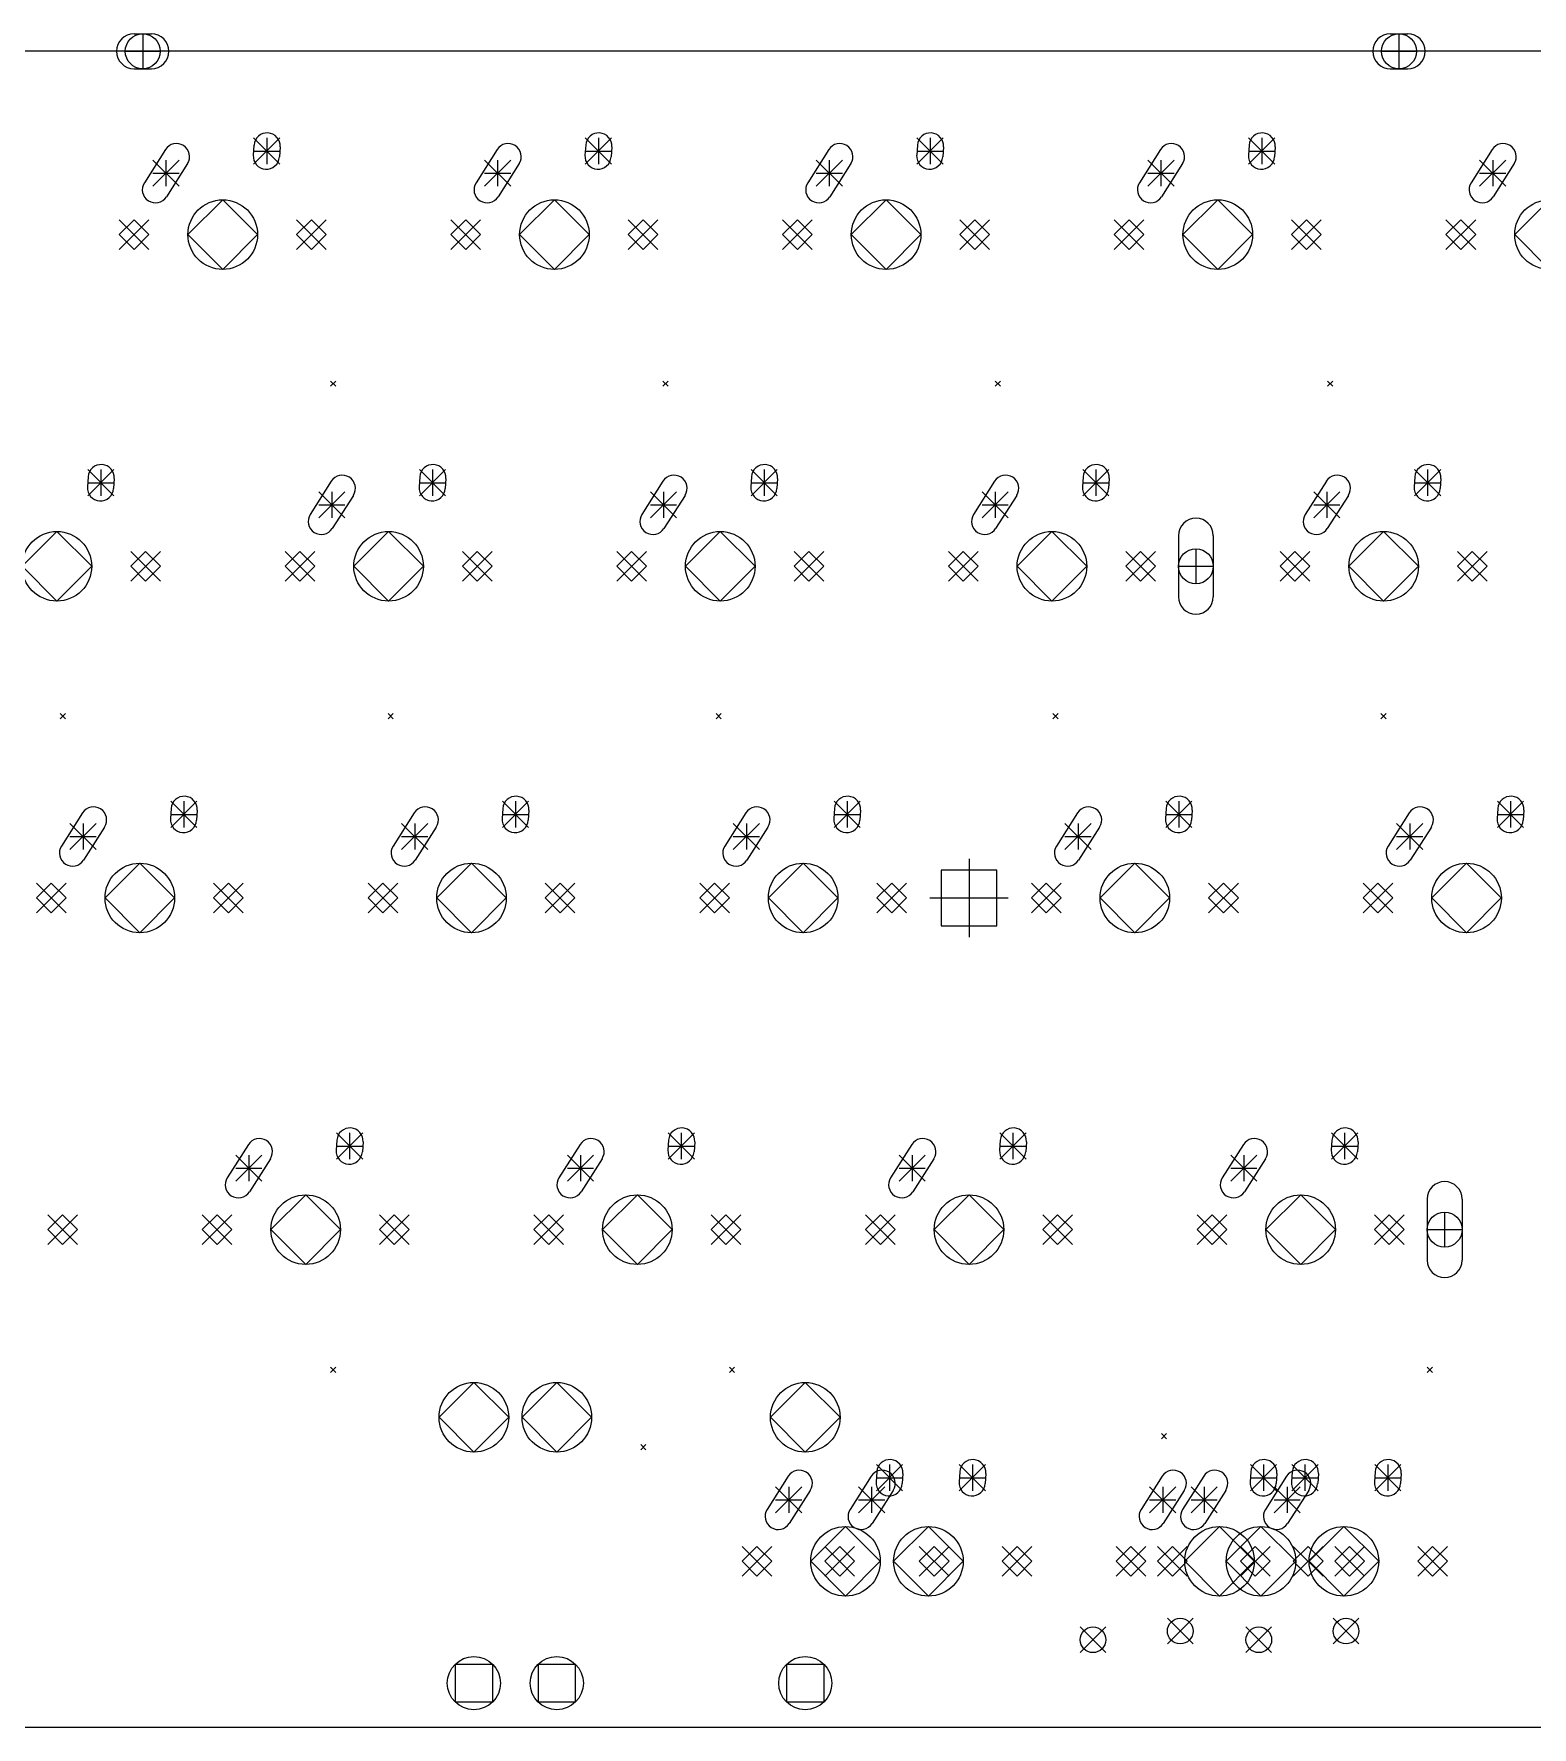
# Model space of a CAD drawing. Extents: x -8 to 314, y -166 to 1.
# Drawn here: x 151.8 to 237.6, y -96.1 to 1 of the extents above; entities that cross this region are included whole.
import ezdxf

# ---------------------------------------------------------------- set-up
doc = ezdxf.new("R2010")
doc.units = 0
doc.layers.add('BLACK', color=7, linetype='CONTINUOUS')

msp = doc.modelspace()

# ---------------------------------------------------------------- linework, layer by layer
at = {"layer": 'BLACK', "linetype": 'CONTINUOUS'}
for p, q in [((157.5, 1), (158.5, 1)), ((158, 1), (158, -1)), ((229.5, 1), (230.5, 1)), ((230, 1), (230, -1)), ((309.966, 0), (6, 0)), ((157, 0), (159, 0)), ((229, 0), (231, 0)), ((157.5, -1), (158.5, -1)), ((229.5, -1), (230.5, -1)), ((159.302, -5.63321), (158.093, -7.53084)), ((164.376, -5.37466), (164.337, -5.95332)), ((164.355, -4.965), (165.855, -6.465)), ((165.855, -4.965), (164.355, -6.465)), ((164.355, -5.715), (165.855, -5.715)), ((165.105, -4.965), (165.105, -6.465)), ((165.873, -5.47668), (165.834, -6.05534)), ((178.312, -5.63321), (177.103, -7.53084)), ((183.386, -5.37466), (183.347, -5.95332)), ((183.365, -4.965), (184.865, -6.465)), ((184.865, -4.965), (183.365, -6.465)), ((183.365, -5.715), (184.865, -5.715)), ((184.115, -4.965), (184.115, -6.465)), ((184.883, -5.47668), (184.844, -6.05534)), ((197.322, -5.63321), (196.113, -7.53084)), ((202.396, -5.37466), (202.357, -5.95332)), ((202.375, -4.965), (203.875, -6.465)), ((203.875, -4.965), (202.375, -6.465)), ((202.375, -5.715), (203.875, -5.715)), ((203.125, -4.965), (203.125, -6.465)), ((203.893, -5.47668), (203.854, -6.05534)), ((216.332, -5.63321), (215.123, -7.53084)), ((221.406, -5.37466), (221.367, -5.95332)), ((221.385, -4.965), (222.885, -6.465)), ((222.885, -4.965), (221.385, -6.465)), ((221.385, -5.715), (222.885, -5.715)), ((222.135, -4.965), (222.135, -6.465)), ((222.903, -5.47668), (222.864, -6.05534)), ((235.342, -5.63321), (234.133, -7.53084)), ((158.58, -6.235), (160.08, -7.735)), ((160.08, -6.235), (158.58, -7.735)), ((159.33, -6.235), (159.33, -7.735)), ((160.567, -6.43916), (159.358, -8.33679)), ((177.59, -6.235), (179.09, -7.735)), ((179.09, -6.235), (177.59, -7.735)), ((178.34, -6.235), (178.34, -7.735)), ((179.577, -6.43916), (178.368, -8.33679)), ((196.6, -6.235), (198.1, -7.735)), ((198.1, -6.235), (196.6, -7.735)), ((197.35, -6.235), (197.35, -7.735)), ((198.587, -6.43916), (197.378, -8.33679)), ((215.61, -6.235), (217.11, -7.735)), ((217.11, -6.235), (215.61, -7.735)), ((216.36, -6.235), (216.36, -7.735)), ((217.597, -6.43916), (216.388, -8.33679)), ((234.62, -6.235), (236.12, -7.735)), ((236.12, -6.235), (234.62, -7.735)), ((235.37, -6.235), (235.37, -7.735)), ((236.607, -6.43916), (235.398, -8.33679)), ((158.58, -6.985), (160.08, -6.985)), ((177.59, -6.985), (179.09, -6.985)), ((196.6, -6.985), (198.1, -6.985)), ((215.61, -6.985), (217.11, -6.985)), ((234.62, -6.985), (236.12, -6.985)), ((162.585, -8.5111), (160.591, -10.505)), ((164.579, -10.505), (162.585, -8.5111)), ((181.595, -8.5111), (179.601, -10.505)), ((183.589, -10.505), (181.595, -8.5111)), ((200.605, -8.5111), (198.611, -10.505)), ((202.599, -10.505), (200.605, -8.5111)), ((219.615, -8.5111), (217.621, -10.505)), ((221.609, -10.505), (219.615, -8.5111)), ((238.625, -8.5111), (236.631, -10.505)), ((156.654, -9.6541), (158.356, -11.3559)), ((158.356, -9.6541), (156.654, -11.3559)), ((157.505, -9.6541), (156.654, -10.505)), ((158.356, -10.505), (157.505, -9.6541)), ((166.814, -9.6541), (168.516, -11.3559)), ((168.516, -9.6541), (166.814, -11.3559)), ((167.665, -9.6541), (166.814, -10.505)), ((168.516, -10.505), (167.665, -9.6541)), ((175.664, -9.6541), (177.366, -11.3559)), ((177.366, -9.6541), (175.664, -11.3559)), ((176.515, -9.6541), (175.664, -10.505)), ((177.366, -10.505), (176.515, -9.6541)), ((185.824, -9.6541), (187.526, -11.3559)), ((187.526, -9.6541), (185.824, -11.3559)), ((186.675, -9.6541), (185.824, -10.505)), ((187.526, -10.505), (186.675, -9.6541)), ((194.674, -9.6541), (196.376, -11.3559)), ((196.376, -9.6541), (194.674, -11.3559)), ((195.525, -9.6541), (194.674, -10.505)), ((196.376, -10.505), (195.525, -9.6541)), ((204.834, -9.6541), (206.536, -11.3559)), ((206.536, -9.6541), (204.834, -11.3559)), ((205.685, -9.6541), (204.834, -10.505)), ((206.536, -10.505), (205.685, -9.6541)), ((213.684, -9.6541), (215.386, -11.3559)), ((215.386, -9.6541), (213.684, -11.3559)), ((214.535, -9.6541), (213.684, -10.505)), ((215.386, -10.505), (214.535, -9.6541)), ((223.844, -9.6541), (225.546, -11.3559)), ((225.546, -9.6541), (223.844, -11.3559)), ((224.695, -9.6541), (223.844, -10.505)), ((225.546, -10.505), (224.695, -9.6541)), ((232.694, -9.6541), (234.396, -11.3559)), ((234.396, -9.6541), (232.694, -11.3559)), ((233.545, -9.6541), (232.694, -10.505)), ((234.396, -10.505), (233.545, -9.6541)), ((156.654, -10.505), (157.505, -11.3559)), ((157.505, -11.3559), (158.356, -10.505)), ((160.591, -10.505), (162.585, -12.4989)), ((162.585, -12.4989), (164.579, -10.505)), ((166.814, -10.505), (167.665, -11.3559)), ((167.665, -11.3559), (168.516, -10.505)), ((175.664, -10.505), (176.515, -11.3559)), ((176.515, -11.3559), (177.366, -10.505)), ((179.601, -10.505), (181.595, -12.4989)), ((181.595, -12.4989), (183.589, -10.505)), ((185.824, -10.505), (186.675, -11.3559)), ((186.675, -11.3559), (187.526, -10.505)), ((194.674, -10.505), (195.525, -11.3559)), ((195.525, -11.3559), (196.376, -10.505)), ((198.611, -10.505), (200.605, -12.4989)), ((200.605, -12.4989), (202.599, -10.505)), ((204.834, -10.505), (205.685, -11.3559)), ((205.685, -11.3559), (206.536, -10.505)), ((213.684, -10.505), (214.535, -11.3559)), ((214.535, -11.3559), (215.386, -10.505)), ((217.621, -10.505), (219.615, -12.4989)), ((219.615, -12.4989), (221.609, -10.505)), ((223.844, -10.505), (224.695, -11.3559)), ((224.695, -11.3559), (225.546, -10.505)), ((232.694, -10.505), (233.545, -11.3559)), ((233.545, -11.3559), (234.396, -10.505)), ((236.631, -10.505), (238.625, -12.4989)), ((168.76, -18.9), (169.06, -19.2)), ((169.06, -18.9), (168.76, -19.2)), ((187.81, -18.9), (188.11, -19.2)), ((188.11, -18.9), (187.81, -19.2)), ((206.86, -18.9), (207.16, -19.2)), ((207.16, -18.9), (206.86, -19.2)), ((225.91, -18.9), (226.21, -19.2)), ((226.21, -18.9), (225.91, -19.2)), ((154.85, -23.975), (156.35, -25.475)), ((156.35, -23.975), (154.85, -25.475)), ((155.6, -23.975), (155.6, -25.475)), ((173.86, -23.975), (175.36, -25.475)), ((175.36, -23.975), (173.86, -25.475)), ((174.61, -23.975), (174.61, -25.475)), ((192.87, -23.975), (194.37, -25.475)), ((194.37, -23.975), (192.87, -25.475)), ((193.62, -23.975), (193.62, -25.475)), ((211.88, -23.975), (213.38, -25.475)), ((213.38, -23.975), (211.88, -25.475)), ((212.63, -23.975), (212.63, -25.475)), ((230.89, -23.975), (232.39, -25.475)), ((232.39, -23.975), (230.89, -25.475)), ((231.64, -23.975), (231.64, -25.475)), ((154.871, -24.3847), (154.832, -24.9633)), ((154.85, -24.725), (156.35, -24.725)), ((156.368, -24.4867), (156.329, -25.0653)), ((168.807, -24.6432), (167.598, -26.5408)), ((173.881, -24.3847), (173.842, -24.9633)), ((173.86, -24.725), (175.36, -24.725)), ((175.378, -24.4867), (175.339, -25.0653)), ((187.817, -24.6432), (186.608, -26.5408)), ((192.891, -24.3847), (192.852, -24.9633)), ((192.87, -24.725), (194.37, -24.725)), ((194.388, -24.4867), (194.349, -25.0653)), ((206.827, -24.6432), (205.618, -26.5408)), ((211.901, -24.3847), (211.862, -24.9633)), ((211.88, -24.725), (213.38, -24.725)), ((213.398, -24.4867), (213.359, -25.0653)), ((225.837, -24.6432), (224.628, -26.5408)), ((230.911, -24.3847), (230.872, -24.9633)), ((230.89, -24.725), (232.39, -24.725)), ((232.408, -24.4867), (232.369, -25.0653)), ((168.085, -25.245), (169.585, -26.745)), ((169.585, -25.245), (168.085, -26.745)), ((168.085, -25.995), (169.585, -25.995)), ((168.835, -25.245), (168.835, -26.745)), ((170.072, -25.4492), (168.863, -27.3468)), ((187.095, -25.245), (188.595, -26.745)), ((188.595, -25.245), (187.095, -26.745)), ((187.095, -25.995), (188.595, -25.995)), ((187.845, -25.245), (187.845, -26.745)), ((189.082, -25.4492), (187.873, -27.3468)), ((206.105, -25.245), (207.605, -26.745)), ((207.605, -25.245), (206.105, -26.745)), ((206.105, -25.995), (207.605, -25.995)), ((206.855, -25.245), (206.855, -26.745)), ((208.092, -25.4492), (206.883, -27.3468)), ((225.115, -25.245), (226.615, -26.745)), ((226.615, -25.245), (225.115, -26.745)), ((225.115, -25.995), (226.615, -25.995)), ((225.865, -25.245), (225.865, -26.745)), ((227.102, -25.4492), (225.893, -27.3468)), ((153.08, -27.5211), (151.086, -29.515)), ((155.074, -29.515), (153.08, -27.5211)), ((172.09, -27.5211), (170.096, -29.515)), ((174.084, -29.515), (172.09, -27.5211)), ((191.1, -27.5211), (189.106, -29.515)), ((193.094, -29.515), (191.1, -27.5211)), ((210.11, -27.5211), (208.116, -29.515)), ((212.104, -29.515), (210.11, -27.5211)), ((217.36, -27.765), (217.36, -31.265)), ((219.36, -27.765), (219.36, -31.265)), ((229.12, -27.5211), (227.126, -29.515)), ((231.114, -29.515), (229.12, -27.5211)), ((157.309, -28.6641), (159.011, -30.3659)), ((159.011, -28.6641), (157.309, -30.3659)), ((158.16, -28.6641), (157.309, -29.515)), ((159.011, -29.515), (158.16, -28.6641)), ((166.159, -28.6641), (167.861, -30.3659)), ((167.861, -28.6641), (166.159, -30.3659)), ((167.01, -28.6641), (166.159, -29.515)), ((167.861, -29.515), (167.01, -28.6641)), ((176.319, -28.6641), (178.021, -30.3659)), ((178.021, -28.6641), (176.319, -30.3659)), ((177.17, -28.6641), (176.319, -29.515)), ((178.021, -29.515), (177.17, -28.6641)), ((185.169, -28.6641), (186.871, -30.3659)), ((186.871, -28.6641), (185.169, -30.3659)), ((186.02, -28.6641), (185.169, -29.515)), ((186.871, -29.515), (186.02, -28.6641)), ((195.329, -28.6641), (197.031, -30.3659)), ((197.031, -28.6641), (195.329, -30.3659)), ((196.18, -28.6641), (195.329, -29.515)), ((197.031, -29.515), (196.18, -28.6641)), ((204.179, -28.6641), (205.881, -30.3659)), ((205.881, -28.6641), (204.179, -30.3659)), ((205.03, -28.6641), (204.179, -29.515)), ((205.881, -29.515), (205.03, -28.6641)), ((214.339, -28.6641), (216.041, -30.3659)), ((216.041, -28.6641), (214.339, -30.3659)), ((215.19, -28.6641), (214.339, -29.515)), ((216.041, -29.515), (215.19, -28.6641)), ((218.36, -28.515), (218.36, -30.515)), ((223.189, -28.6641), (224.891, -30.3659)), ((224.891, -28.6641), (223.189, -30.3659)), ((224.04, -28.6641), (223.189, -29.515)), ((224.891, -29.515), (224.04, -28.6641)), ((233.349, -28.6641), (235.051, -30.3659)), ((235.051, -28.6641), (233.349, -30.3659)), ((234.2, -28.6641), (233.349, -29.515)), ((235.051, -29.515), (234.2, -28.6641)), ((151.086, -29.515), (153.08, -31.5089)), ((153.08, -31.5089), (155.074, -29.515)), ((157.309, -29.515), (158.16, -30.3659)), ((158.16, -30.3659), (159.011, -29.515)), ((166.159, -29.515), (167.01, -30.3659)), ((167.01, -30.3659), (167.861, -29.515)), ((170.096, -29.515), (172.09, -31.5089)), ((172.09, -31.5089), (174.084, -29.515)), ((176.319, -29.515), (177.17, -30.3659)), ((177.17, -30.3659), (178.021, -29.515)), ((185.169, -29.515), (186.02, -30.3659)), ((186.02, -30.3659), (186.871, -29.515)), ((189.106, -29.515), (191.1, -31.5089)), ((191.1, -31.5089), (193.094, -29.515)), ((195.329, -29.515), (196.18, -30.3659)), ((196.18, -30.3659), (197.031, -29.515)), ((204.179, -29.515), (205.03, -30.3659)), ((205.03, -30.3659), (205.881, -29.515)), ((208.116, -29.515), (210.11, -31.5089)), ((210.11, -31.5089), (212.104, -29.515)), ((214.339, -29.515), (215.19, -30.3659)), ((215.19, -30.3659), (216.041, -29.515)), ((217.36, -29.515), (219.36, -29.515)), ((223.189, -29.515), (224.04, -30.3659)), ((224.04, -30.3659), (224.891, -29.515)), ((227.126, -29.515), (229.12, -31.5089)), ((229.12, -31.5089), (231.114, -29.515)), ((233.349, -29.515), (234.2, -30.3659)), ((234.2, -30.3659), (235.051, -29.515)), ((153.266, -37.95), (153.566, -38.25)), ((153.566, -37.95), (153.266, -38.25)), ((172.062, -37.95), (172.362, -38.25)), ((172.362, -37.95), (172.062, -38.25)), ((190.858, -37.95), (191.158, -38.25)), ((191.158, -37.95), (190.858, -38.25)), ((210.162, -37.95), (210.462, -38.25)), ((210.462, -37.95), (210.162, -38.25)), ((228.958, -37.95), (229.258, -38.25)), ((229.258, -37.95), (228.958, -38.25)), ((154.549, -43.6532), (153.34, -45.5508)), ((159.624, -43.3947), (159.585, -43.9733)), ((159.602, -42.985), (161.102, -44.485)), ((161.102, -42.985), (159.602, -44.485)), ((160.352, -42.985), (160.352, -44.485)), ((161.12, -43.4967), (161.081, -44.0753)), ((173.559, -43.6532), (172.35, -45.5508)), ((178.634, -43.3947), (178.595, -43.9733)), ((178.612, -42.985), (180.112, -44.485)), ((180.112, -42.985), (178.612, -44.485)), ((179.362, -42.985), (179.362, -44.485)), ((180.13, -43.4967), (180.091, -44.0753)), ((192.569, -43.6532), (191.36, -45.5508)), ((197.644, -43.3947), (197.605, -43.9733)), ((197.623, -42.985), (199.123, -44.485)), ((199.123, -42.985), (197.623, -44.485)), ((198.373, -42.985), (198.373, -44.485)), ((199.14, -43.4967), (199.101, -44.0753)), ((211.579, -43.6532), (210.37, -45.5508)), ((216.654, -43.3947), (216.615, -43.9733)), ((216.632, -42.985), (218.132, -44.485)), ((218.132, -42.985), (216.632, -44.485)), ((217.382, -42.985), (217.382, -44.485)), ((218.15, -43.4967), (218.111, -44.0753)), ((230.589, -43.6532), (229.38, -45.5508)), ((235.664, -43.3947), (235.625, -43.9733)), ((235.642, -42.985), (237.142, -44.485)), ((237.142, -42.985), (235.642, -44.485)), ((236.392, -42.985), (236.392, -44.485)), ((237.16, -43.4967), (237.121, -44.0753)), ((153.827, -44.255), (155.327, -45.755)), ((155.327, -44.255), (153.827, -45.755)), ((154.577, -44.255), (154.577, -45.755)), ((155.815, -44.4592), (154.606, -46.3568)), ((159.602, -43.735), (161.102, -43.735)), ((172.838, -44.255), (174.338, -45.755)), ((174.338, -44.255), (172.838, -45.755)), ((173.588, -44.255), (173.588, -45.755)), ((174.825, -44.4592), (173.616, -46.3568)), ((178.612, -43.735), (180.112, -43.735)), ((191.847, -44.255), (193.347, -45.755)), ((193.347, -44.255), (191.847, -45.755)), ((192.597, -44.255), (192.597, -45.755)), ((193.835, -44.4592), (192.626, -46.3568)), ((197.623, -43.735), (199.123, -43.735)), ((210.857, -44.255), (212.357, -45.755)), ((212.357, -44.255), (210.857, -45.755)), ((211.607, -44.255), (211.607, -45.755)), ((212.845, -44.4592), (211.636, -46.3568)), ((216.632, -43.735), (218.132, -43.735)), ((229.867, -44.255), (231.367, -45.755)), ((231.367, -44.255), (229.867, -45.755)), ((230.617, -44.255), (230.617, -45.755)), ((231.855, -44.4592), (230.646, -46.3568)), ((235.642, -43.735), (237.142, -43.735)), ((153.827, -45.005), (155.327, -45.005)), ((172.838, -45.005), (174.338, -45.005)), ((191.847, -45.005), (193.347, -45.005)), ((210.857, -45.005), (212.357, -45.005)), ((229.867, -45.005), (231.367, -45.005)), ((157.832, -46.5311), (155.839, -48.525)), ((159.826, -48.525), (157.832, -46.5311)), ((176.843, -46.5311), (174.849, -48.525)), ((178.836, -48.525), (176.843, -46.5311)), ((195.852, -46.5311), (193.859, -48.525)), ((197.846, -48.525), (195.852, -46.5311)), ((205.358, -46.275), (205.358, -50.775)), ((214.862, -46.5311), (212.869, -48.525)), ((216.856, -48.525), (214.862, -46.5311)), ((233.873, -46.5311), (231.879, -48.525)), ((235.866, -48.525), (233.873, -46.5311)), ((206.949, -46.934), (203.767, -46.934)), ((203.767, -46.934), (203.767, -50.116)), ((206.949, -50.116), (206.949, -46.934)), ((151.902, -47.6741), (153.603, -49.3759)), ((153.603, -47.6741), (151.902, -49.3759)), ((152.752, -47.6741), (151.902, -48.525)), ((151.902, -48.525), (152.752, -49.3759)), ((153.603, -48.525), (152.752, -47.6741)), ((152.752, -49.3759), (153.603, -48.525)), ((155.839, -48.525), (157.832, -50.5189)), ((157.832, -50.5189), (159.826, -48.525)), ((162.062, -47.6741), (163.763, -49.3759)), ((163.763, -47.6741), (162.062, -49.3759)), ((162.912, -47.6741), (162.062, -48.525)), ((162.062, -48.525), (162.912, -49.3759)), ((163.763, -48.525), (162.912, -47.6741)), ((162.912, -49.3759), (163.763, -48.525)), ((170.912, -47.6741), (172.613, -49.3759)), ((172.613, -47.6741), (170.912, -49.3759)), ((171.762, -47.6741), (170.912, -48.525)), ((170.912, -48.525), (171.762, -49.3759)), ((172.613, -48.525), (171.762, -47.6741)), ((171.762, -49.3759), (172.613, -48.525)), ((174.849, -48.525), (176.843, -50.5189)), ((176.843, -50.5189), (178.836, -48.525)), ((181.072, -47.6741), (182.773, -49.3759)), ((182.773, -47.6741), (181.072, -49.3759)), ((181.922, -47.6741), (181.072, -48.525)), ((181.072, -48.525), (181.922, -49.3759)), ((182.773, -48.525), (181.922, -47.6741)), ((181.922, -49.3759), (182.773, -48.525)), ((189.922, -47.6741), (191.623, -49.3759)), ((191.623, -47.6741), (189.922, -49.3759)), ((190.772, -47.6741), (189.922, -48.525)), ((189.922, -48.525), (190.772, -49.3759)), ((191.623, -48.525), (190.772, -47.6741)), ((190.772, -49.3759), (191.623, -48.525)), ((193.859, -48.525), (195.852, -50.5189)), ((195.852, -50.5189), (197.846, -48.525)), ((200.082, -47.6741), (201.783, -49.3759)), ((201.783, -47.6741), (200.082, -49.3759)), ((200.933, -47.6741), (200.082, -48.525)), ((200.082, -48.525), (200.933, -49.3759)), ((201.783, -48.525), (200.933, -47.6741)), ((200.933, -49.3759), (201.783, -48.525)), ((203.108, -48.525), (207.608, -48.525)), ((208.932, -47.6741), (210.633, -49.3759)), ((210.633, -47.6741), (208.932, -49.3759)), ((209.782, -47.6741), (208.932, -48.525)), ((208.932, -48.525), (209.782, -49.3759)), ((210.633, -48.525), (209.782, -47.6741)), ((209.782, -49.3759), (210.633, -48.525)), ((212.869, -48.525), (214.862, -50.5189)), ((214.862, -50.5189), (216.856, -48.525)), ((219.092, -47.6741), (220.793, -49.3759)), ((220.793, -47.6741), (219.092, -49.3759)), ((219.942, -47.6741), (219.092, -48.525)), ((219.092, -48.525), (219.942, -49.3759)), ((220.793, -48.525), (219.942, -47.6741)), ((219.942, -49.3759), (220.793, -48.525)), ((227.942, -47.6741), (229.643, -49.3759)), ((229.643, -47.6741), (227.942, -49.3759)), ((228.792, -47.6741), (227.942, -48.525)), ((227.942, -48.525), (228.792, -49.3759)), ((229.643, -48.525), (228.792, -47.6741)), ((228.792, -49.3759), (229.643, -48.525)), ((231.879, -48.525), (233.873, -50.5189)), ((233.873, -50.5189), (235.866, -48.525)), ((203.767, -50.116), (206.949, -50.116)), ((169.107, -61.995), (170.607, -63.495)), ((170.607, -61.995), (169.107, -63.495)), ((169.857, -61.995), (169.857, -63.495)), ((188.117, -61.995), (189.617, -63.495)), ((189.617, -61.995), (188.117, -63.495)), ((188.867, -61.995), (188.867, -63.495)), ((207.127, -61.995), (208.627, -63.495)), ((208.627, -61.995), (207.127, -63.495)), ((207.877, -61.995), (207.877, -63.495)), ((226.137, -61.995), (227.637, -63.495)), ((227.637, -61.995), (226.137, -63.495)), ((226.887, -61.995), (226.887, -63.495)), ((164.054, -62.6632), (162.845, -64.5608)), ((169.129, -62.4047), (169.09, -62.9833)), ((169.107, -62.745), (170.607, -62.745)), ((170.625, -62.5067), (170.586, -63.0853)), ((183.064, -62.6632), (181.855, -64.5608)), ((188.139, -62.4047), (188.1, -62.9833)), ((188.117, -62.745), (189.617, -62.745)), ((189.635, -62.5067), (189.596, -63.0853)), ((202.074, -62.6632), (200.865, -64.5608)), ((207.149, -62.4047), (207.11, -62.9833)), ((207.127, -62.745), (208.627, -62.745)), ((208.645, -62.5067), (208.606, -63.0853)), ((221.084, -62.6632), (219.875, -64.5608)), ((226.159, -62.4047), (226.12, -62.9833)), ((226.137, -62.745), (227.637, -62.745)), ((227.655, -62.5067), (227.616, -63.0853)), ((163.332, -63.265), (164.832, -64.765)), ((164.832, -63.265), (163.332, -64.765)), ((163.332, -64.015), (164.832, -64.015)), ((164.082, -63.265), (164.082, -64.765)), ((165.32, -63.4692), (164.111, -65.3668)), ((182.343, -63.265), (183.843, -64.765)), ((183.843, -63.265), (182.343, -64.765)), ((182.343, -64.015), (183.843, -64.015)), ((183.093, -63.265), (183.093, -64.765)), ((184.33, -63.4692), (183.121, -65.3668)), ((201.352, -63.265), (202.852, -64.765)), ((202.852, -63.265), (201.352, -64.765)), ((201.352, -64.015), (202.852, -64.015)), ((202.102, -63.265), (202.102, -64.765)), ((203.34, -63.4692), (202.131, -65.3668)), ((220.362, -63.265), (221.862, -64.765)), ((221.862, -63.265), (220.362, -64.765)), ((220.362, -64.015), (221.862, -64.015)), ((221.112, -63.265), (221.112, -64.765)), ((222.35, -63.4692), (221.141, -65.3668)), ((167.338, -65.5411), (165.344, -67.535)), ((169.331, -67.535), (167.338, -65.5411)), ((186.347, -65.5411), (184.354, -67.535)), ((188.341, -67.535), (186.347, -65.5411)), ((205.357, -65.5411), (203.364, -67.535)), ((207.351, -67.535), (205.357, -65.5411)), ((224.367, -65.5411), (222.374, -67.535)), ((226.361, -67.535), (224.367, -65.5411)), ((231.617, -65.785), (231.617, -69.285)), ((233.617, -65.785), (233.617, -69.285)), ((152.557, -66.6841), (154.258, -68.3859)), ((154.258, -66.6841), (152.557, -68.3859)), ((153.407, -66.6841), (152.557, -67.535)), ((154.258, -67.535), (153.407, -66.6841)), ((161.407, -66.6841), (163.108, -68.3859)), ((163.108, -66.6841), (161.407, -68.3859)), ((162.257, -66.6841), (161.407, -67.535)), ((163.108, -67.535), (162.257, -66.6841)), ((171.567, -66.6841), (173.268, -68.3859)), ((173.268, -66.6841), (171.567, -68.3859)), ((172.417, -66.6841), (171.567, -67.535)), ((173.268, -67.535), (172.417, -66.6841)), ((180.417, -66.6841), (182.118, -68.3859)), ((182.118, -66.6841), (180.417, -68.3859)), ((181.267, -66.6841), (180.417, -67.535)), ((182.118, -67.535), (181.267, -66.6841)), ((190.577, -66.6841), (192.278, -68.3859)), ((192.278, -66.6841), (190.577, -68.3859)), ((191.427, -66.6841), (190.577, -67.535)), ((192.278, -67.535), (191.427, -66.6841)), ((199.427, -66.6841), (201.128, -68.3859)), ((201.128, -66.6841), (199.427, -68.3859)), ((200.278, -66.6841), (199.427, -67.535)), ((201.128, -67.535), (200.278, -66.6841)), ((209.587, -66.6841), (211.288, -68.3859)), ((211.288, -66.6841), (209.587, -68.3859)), ((210.438, -66.6841), (209.587, -67.535)), ((211.288, -67.535), (210.438, -66.6841)), ((218.437, -66.6841), (220.138, -68.3859)), ((220.138, -66.6841), (218.437, -68.3859)), ((219.287, -66.6841), (218.437, -67.535)), ((220.138, -67.535), (219.287, -66.6841)), ((228.597, -66.6841), (230.298, -68.3859)), ((230.298, -66.6841), (228.597, -68.3859)), ((229.447, -66.6841), (228.597, -67.535)), ((230.298, -67.535), (229.447, -66.6841)), ((232.617, -66.535), (232.617, -68.535)), ((152.557, -67.535), (153.407, -68.3859)), ((153.407, -68.3859), (154.258, -67.535)), ((161.407, -67.535), (162.257, -68.3859)), ((162.257, -68.3859), (163.108, -67.535)), ((165.344, -67.535), (167.338, -69.5289)), ((167.338, -69.5289), (169.331, -67.535)), ((171.567, -67.535), (172.417, -68.3859)), ((172.417, -68.3859), (173.268, -67.535)), ((180.417, -67.535), (181.267, -68.3859)), ((181.267, -68.3859), (182.118, -67.535)), ((184.354, -67.535), (186.347, -69.5289)), ((186.347, -69.5289), (188.341, -67.535)), ((190.577, -67.535), (191.427, -68.3859)), ((191.427, -68.3859), (192.278, -67.535)), ((199.427, -67.535), (200.278, -68.3859)), ((200.278, -68.3859), (201.128, -67.535)), ((203.364, -67.535), (205.357, -69.5289)), ((205.357, -69.5289), (207.351, -67.535)), ((209.587, -67.535), (210.438, -68.3859)), ((210.438, -68.3859), (211.288, -67.535)), ((218.437, -67.535), (219.287, -68.3859)), ((219.287, -68.3859), (220.138, -67.535)), ((222.374, -67.535), (224.367, -69.5289)), ((224.367, -69.5289), (226.361, -67.535)), ((228.597, -67.535), (229.447, -68.3859)), ((229.447, -68.3859), (230.298, -67.535)), ((231.617, -67.535), (233.617, -67.535)), ((168.76, -75.415), (169.06, -75.715)), ((169.06, -75.415), (168.76, -75.715)), ((191.62, -75.415), (191.92, -75.715)), ((191.92, -75.415), (191.62, -75.715)), ((231.625, -75.415), (231.925, -75.715)), ((231.925, -75.415), (231.625, -75.715)), ((176.979, -76.2961), (174.985, -78.29)), ((178.973, -78.29), (176.979, -76.2961)), ((181.731, -76.2961), (179.738, -78.29)), ((183.725, -78.29), (181.731, -76.2961)), ((195.972, -76.2961), (193.978, -78.29)), ((197.966, -78.29), (195.972, -76.2961)), ((174.985, -78.29), (176.979, -80.2839)), ((176.979, -80.2839), (178.973, -78.29)), ((179.738, -78.29), (181.731, -80.2839)), ((181.731, -80.2839), (183.725, -78.29)), ((193.978, -78.29), (195.972, -80.2839)), ((195.972, -80.2839), (197.966, -78.29)), ((216.385, -79.225), (216.685, -79.525)), ((216.685, -79.225), (216.385, -79.525)), ((186.54, -79.86), (186.84, -80.16)), ((186.84, -79.86), (186.54, -80.16)), ((200.07, -81.4147), (200.031, -81.9933)), ((200.049, -81.005), (201.549, -82.505)), ((201.549, -81.005), (200.049, -82.505)), ((200.799, -81.005), (200.799, -82.505)), ((201.567, -81.5167), (201.528, -82.0953)), ((204.823, -81.4147), (204.784, -81.9933)), ((204.802, -81.005), (206.302, -82.505)), ((206.302, -81.005), (204.802, -82.505)), ((205.552, -81.005), (205.552, -82.505)), ((206.319, -81.5167), (206.28, -82.0953)), ((221.506, -81.4147), (221.467, -81.9933)), ((221.485, -81.005), (222.985, -82.505)), ((222.985, -81.005), (221.485, -82.505)), ((222.235, -81.005), (222.235, -82.505)), ((223.003, -81.5167), (222.963, -82.0953)), ((223.882, -81.4147), (223.843, -81.9933)), ((223.861, -81.005), (225.361, -82.505)), ((225.361, -81.005), (223.861, -82.505)), ((224.611, -81.005), (224.611, -82.505)), ((225.379, -81.5167), (225.34, -82.0953)), ((228.635, -81.4147), (228.596, -81.9933)), ((228.613, -81.005), (230.113, -82.505)), ((230.113, -81.005), (228.613, -82.505)), ((229.363, -81.005), (229.363, -82.505)), ((230.131, -81.5167), (230.092, -82.0953)), ((194.996, -81.6732), (193.787, -83.5708)), ((194.274, -82.275), (195.774, -83.775)), ((195.774, -82.275), (194.274, -83.775)), ((195.024, -82.275), (195.024, -83.775)), ((196.261, -82.4792), (195.052, -84.3768)), ((199.748, -81.6732), (198.539, -83.5708)), ((199.026, -82.275), (200.526, -83.775)), ((200.526, -82.275), (199.026, -83.775)), ((199.776, -82.275), (199.776, -83.775)), ((201.014, -82.4792), (199.805, -84.3768)), ((200.049, -81.755), (201.549, -81.755)), ((204.802, -81.755), (206.302, -81.755)), ((216.432, -81.6732), (215.223, -83.5708)), ((215.71, -82.275), (217.21, -83.775)), ((217.21, -82.275), (215.71, -83.775)), ((216.46, -82.275), (216.46, -83.775)), ((217.697, -82.4792), (216.488, -84.3768)), ((218.808, -81.6732), (217.599, -83.5708)), ((218.086, -82.275), (219.586, -83.775)), ((219.586, -82.275), (218.086, -83.775)), ((218.836, -82.275), (218.836, -83.775)), ((220.073, -82.4792), (218.864, -84.3768)), ((221.485, -81.755), (222.985, -81.755)), ((223.56, -81.6732), (222.351, -83.5708)), ((222.838, -82.275), (224.338, -83.775)), ((224.338, -82.275), (222.838, -83.775)), ((223.588, -82.275), (223.588, -83.775)), ((224.826, -82.4792), (223.617, -84.3768)), ((223.861, -81.755), (225.361, -81.755)), ((228.613, -81.755), (230.113, -81.755)), ((194.274, -83.025), (195.774, -83.025)), ((199.026, -83.025), (200.526, -83.025)), ((215.71, -83.025), (217.21, -83.025)), ((218.086, -83.025), (219.586, -83.025)), ((222.838, -83.025), (224.338, -83.025)), ((198.279, -84.5511), (196.285, -86.545)), ((200.273, -86.545), (198.279, -84.5511)), ((203.031, -84.5511), (201.038, -86.545)), ((205.025, -86.545), (203.031, -84.5511)), ((219.715, -84.5511), (217.721, -86.545)), ((221.709, -86.545), (219.715, -84.5511)), ((222.091, -84.5511), (220.097, -86.545)), ((224.085, -86.545), (222.091, -84.5511)), ((226.843, -84.5511), (224.85, -86.545)), ((228.837, -86.545), (226.843, -84.5511)), ((192.348, -85.6941), (194.05, -87.3959)), ((194.05, -85.6941), (192.348, -87.3959)), ((193.199, -85.6941), (192.348, -86.545)), ((194.05, -86.545), (193.199, -85.6941)), ((197.101, -85.6941), (198.802, -87.3959)), ((198.802, -85.6941), (197.101, -87.3959)), ((197.951, -85.6941), (197.101, -86.545)), ((198.802, -86.545), (197.951, -85.6941)), ((202.508, -85.6941), (204.21, -87.3959)), ((204.21, -85.6941), (202.508, -87.3959)), ((203.359, -85.6941), (202.508, -86.545)), ((204.21, -86.545), (203.359, -85.6941)), ((207.261, -85.6941), (208.962, -87.3959)), ((208.962, -85.6941), (207.261, -87.3959)), ((208.111, -85.6941), (207.261, -86.545)), ((208.962, -86.545), (208.111, -85.6941)), ((213.784, -85.6941), (215.486, -87.3959)), ((215.486, -85.6941), (213.784, -87.3959)), ((214.635, -85.6941), (213.784, -86.545)), ((215.486, -86.545), (214.635, -85.6941)), ((216.16, -85.6941), (217.862, -87.3959)), ((217.862, -85.6941), (216.16, -87.3959)), ((217.011, -85.6941), (216.16, -86.545)), ((217.862, -86.545), (217.011, -85.6941)), ((220.913, -85.6941), (222.614, -87.3959)), ((222.614, -85.6941), (220.913, -87.3959)), ((221.763, -85.6941), (220.913, -86.545)), ((222.614, -86.545), (221.763, -85.6941)), ((223.944, -85.6941), (225.646, -87.3959)), ((225.646, -85.6941), (223.944, -87.3959)), ((224.795, -85.6941), (223.944, -86.545)), ((225.646, -86.545), (224.795, -85.6941)), ((226.32, -85.6941), (228.022, -87.3959)), ((228.022, -85.6941), (226.32, -87.3959)), ((227.171, -85.6941), (226.32, -86.545)), ((228.022, -86.545), (227.171, -85.6941)), ((231.073, -85.6941), (232.774, -87.3959)), ((232.774, -85.6941), (231.073, -87.3959)), ((231.923, -85.6941), (231.073, -86.545)), ((232.774, -86.545), (231.923, -85.6941)), ((192.348, -86.545), (193.199, -87.3959)), ((193.199, -87.3959), (194.05, -86.545)), ((196.285, -86.545), (198.279, -88.5389)), ((197.101, -86.545), (197.951, -87.3959)), ((197.951, -87.3959), (198.802, -86.545)), ((198.279, -88.5389), (200.273, -86.545)), ((201.038, -86.545), (203.031, -88.5389)), ((202.508, -86.545), (203.359, -87.3959)), ((203.031, -88.5389), (205.025, -86.545)), ((203.359, -87.3959), (204.21, -86.545)), ((207.261, -86.545), (208.111, -87.3959)), ((208.111, -87.3959), (208.962, -86.545)), ((213.784, -86.545), (214.635, -87.3959)), ((214.635, -87.3959), (215.486, -86.545)), ((216.16, -86.545), (217.011, -87.3959)), ((217.011, -87.3959), (217.862, -86.545)), ((217.721, -86.545), (219.715, -88.5389)), ((219.715, -88.5389), (221.709, -86.545)), ((220.097, -86.545), (222.091, -88.5389)), ((220.913, -86.545), (221.763, -87.3959)), ((221.763, -87.3959), (222.614, -86.545)), ((222.091, -88.5389), (224.085, -86.545)), ((223.944, -86.545), (224.795, -87.3959)), ((224.795, -87.3959), (225.646, -86.545)), ((224.85, -86.545), (226.843, -88.5389)), ((226.32, -86.545), (227.171, -87.3959)), ((226.843, -88.5389), (228.837, -86.545)), ((227.171, -87.3959), (228.022, -86.545)), ((231.073, -86.545), (231.923, -87.3959)), ((231.923, -87.3959), (232.774, -86.545)), ((216.727, -89.81), (218.197, -91.28)), ((218.197, -89.81), (216.727, -91.28)), ((226.232, -89.81), (227.702, -91.28)), ((227.702, -89.81), (226.232, -91.28)), ((211.727, -90.31), (213.197, -91.78)), ((213.197, -90.31), (211.727, -91.78)), ((221.232, -90.31), (222.702, -91.78)), ((222.702, -90.31), (221.232, -91.78)), ((178.057, -92.4524), (175.901, -92.4524)), ((175.901, -92.4524), (175.901, -94.6076)), ((178.057, -94.6076), (178.057, -92.4524)), ((182.809, -92.4524), (180.654, -92.4524)), ((180.654, -92.4524), (180.654, -94.6076)), ((182.809, -94.6076), (182.809, -92.4524)), ((197.05, -92.4524), (194.895, -92.4524)), ((194.895, -92.4524), (194.895, -94.6076)), ((197.05, -94.6076), (197.05, -92.4524)), ((175.901, -94.6076), (178.057, -94.6076)), ((180.654, -94.6076), (182.809, -94.6076)), ((194.895, -94.6076), (197.05, -94.6076)), ((6, -96.0503), (309.966, -96.0503))]:
    msp.add_line(p, q, dxfattribs=at)
at = {"layer": 'BLACK'}
for centre, radius in [((158, 0), 1), ((230, 0), 1), ((162.585, -10.505), 1.9939), ((181.595, -10.505), 1.9939), ((200.605, -10.505), 1.9939), ((219.615, -10.505), 1.9939), ((238.625, -10.505), 1.9939), ((153.08, -29.515), 1.9939), ((172.09, -29.515), 1.9939), ((191.1, -29.515), 1.9939), ((210.11, -29.515), 1.9939), ((229.12, -29.515), 1.9939), ((218.36, -29.515), 1), ((157.832, -48.525), 1.9939), ((176.843, -48.525), 1.9939), ((195.852, -48.525), 1.9939), ((214.862, -48.525), 1.9939), ((233.873, -48.525), 1.9939), ((167.338, -67.535), 1.9939), ((186.347, -67.535), 1.9939), ((205.357, -67.535), 1.9939), ((224.367, -67.535), 1.9939), ((232.617, -67.535), 1), ((176.979, -78.29), 1.9939), ((181.731, -78.29), 1.9939), ((195.972, -78.29), 1.9939), ((198.279, -86.545), 1.9939), ((203.031, -86.545), 1.9939), ((219.715, -86.545), 1.9939), ((222.091, -86.545), 1.9939), ((226.843, -86.545), 1.9939), ((217.462, -90.545), 0.735), ((226.967, -90.545), 0.735), ((212.462, -91.045), 0.735), ((221.967, -91.045), 0.735), ((176.979, -93.53), 1.524), ((181.731, -93.53), 1.524), ((195.972, -93.53), 1.524)]:
    msp.add_circle(centre, radius, dxfattribs=at)
for centre, radius, start, end in [((157.5, 0), 1, 90, 270), ((158.5, 0), 1, 270, 450), ((229.5, 0), 1, 90, 270), ((230.5, 0), 1, 270, 450), ((165.125, -5.42567), 0.75, 356.1, 536.1), ((184.135, -5.42567), 0.75, 356.1, 536.1), ((203.145, -5.42567), 0.75, 356.1, 536.1), ((222.155, -5.42567), 0.75, 356.1, 536.1), ((159.934, -6.03618), 0.75, 327.5, 507.5), ((178.944, -6.03618), 0.75, 327.5, 507.5), ((197.954, -6.03618), 0.75, 327.5, 507.5), ((216.964, -6.03618), 0.75, 327.5, 507.5), ((235.974, -6.03618), 0.75, 327.5, 507.5), ((165.085, -6.00433), 0.75, 536.1, 716.1), ((184.095, -6.00433), 0.75, 536.1, 716.1), ((203.105, -6.00433), 0.75, 536.1, 716.1), ((222.115, -6.00433), 0.75, 536.1, 716.1), ((158.726, -7.93382), 0.75, 507.5, 687.5), ((177.736, -7.93382), 0.75, 507.5, 687.5), ((196.746, -7.93382), 0.75, 507.5, 687.5), ((215.756, -7.93382), 0.75, 507.5, 687.5), ((234.766, -7.93382), 0.75, 507.5, 687.5), ((155.62, -24.4357), 0.75, 356.1, 536.1), ((174.63, -24.4357), 0.75, 356.1, 536.1), ((193.64, -24.4357), 0.75, 356.1, 536.1), ((212.65, -24.4357), 0.75, 356.1, 536.1), ((231.66, -24.4357), 0.75, 356.1, 536.1), ((155.58, -25.0143), 0.75, 536.1, 716.1), ((169.439, -25.0462), 0.75, 327.5, 507.5), ((174.59, -25.0143), 0.75, 536.1, 716.1), ((188.449, -25.0462), 0.75, 327.5, 507.5), ((193.6, -25.0143), 0.75, 536.1, 716.1), ((207.459, -25.0462), 0.75, 327.5, 507.5), ((212.61, -25.0143), 0.75, 536.1, 716.1), ((226.469, -25.0462), 0.75, 327.5, 507.5), ((231.62, -25.0143), 0.75, 536.1, 716.1), ((168.231, -26.9438), 0.75, 507.5, 687.5), ((187.241, -26.9438), 0.75, 507.5, 687.5), ((206.251, -26.9438), 0.75, 507.5, 687.5), ((218.36, -27.765), 1, 0, 180), ((225.261, -26.9438), 0.75, 507.5, 687.5), ((218.36, -31.265), 1, 180, 360), ((160.372, -43.4457), 0.75, 356.1, 536.1), ((179.382, -43.4457), 0.75, 356.1, 536.1), ((198.392, -43.4457), 0.75, 356.1, 536.1), ((217.402, -43.4457), 0.75, 356.1, 536.1), ((236.412, -43.4457), 0.75, 356.1, 536.1), ((155.182, -44.0562), 0.75, 327.5, 507.5), ((174.192, -44.0562), 0.75, 327.5, 507.5), ((193.202, -44.0562), 0.75, 327.5, 507.5), ((212.212, -44.0562), 0.75, 327.5, 507.5), ((231.222, -44.0562), 0.75, 327.5, 507.5), ((160.333, -44.0243), 0.75, 536.1, 716.1), ((179.343, -44.0243), 0.75, 536.1, 716.1), ((198.353, -44.0243), 0.75, 536.1, 716.1), ((217.363, -44.0243), 0.75, 536.1, 716.1), ((236.373, -44.0243), 0.75, 536.1, 716.1), ((153.973, -45.9538), 0.75, 507.5, 687.5), ((172.983, -45.9538), 0.75, 507.5, 687.5), ((191.993, -45.9538), 0.75, 507.5, 687.5), ((211.003, -45.9538), 0.75, 507.5, 687.5), ((230.013, -45.9538), 0.75, 507.5, 687.5), ((169.877, -62.4557), 0.75, 356.1, 536.1), ((188.887, -62.4557), 0.75, 356.1, 536.1), ((207.897, -62.4557), 0.75, 356.1, 536.1), ((226.907, -62.4557), 0.75, 356.1, 536.1), ((164.687, -63.0662), 0.75, 327.5, 507.5), ((169.838, -63.0343), 0.75, 536.1, 716.1), ((183.697, -63.0662), 0.75, 327.5, 507.5), ((188.848, -63.0343), 0.75, 536.1, 716.1), ((202.707, -63.0662), 0.75, 327.5, 507.5), ((207.858, -63.0343), 0.75, 536.1, 716.1), ((221.717, -63.0662), 0.75, 327.5, 507.5), ((226.868, -63.0343), 0.75, 536.1, 716.1), ((163.478, -64.9638), 0.75, 507.5, 687.5), ((182.488, -64.9638), 0.75, 507.5, 687.5), ((201.498, -64.9638), 0.75, 507.5, 687.5), ((220.508, -64.9638), 0.75, 507.5, 687.5), ((232.617, -65.785), 1, 0, 180), ((232.617, -69.285), 1, 180, 360), ((195.628, -82.0762), 0.75, 327.5, 507.5), ((200.381, -82.0762), 0.75, 327.5, 507.5), ((200.819, -81.4657), 0.75, 356.1, 536.1), ((205.571, -81.4657), 0.75, 356.1, 536.1), ((217.064, -82.0762), 0.75, 327.5, 507.5), ((219.44, -82.0762), 0.75, 327.5, 507.5), ((222.254, -81.4657), 0.75, 356.1, 536.1), ((224.193, -82.0762), 0.75, 327.5, 507.5), ((224.631, -81.4657), 0.75, 356.1, 536.1), ((229.383, -81.4657), 0.75, 356.1, 536.1), ((200.779, -82.0443), 0.75, 536.1, 716.1), ((205.532, -82.0443), 0.75, 536.1, 716.1), ((222.215, -82.0443), 0.75, 536.1, 716.1), ((224.591, -82.0443), 0.75, 536.1, 716.1), ((229.344, -82.0443), 0.75, 536.1, 716.1), ((194.42, -83.9738), 0.75, 507.5, 687.5), ((199.172, -83.9738), 0.75, 507.5, 687.5), ((215.855, -83.9738), 0.75, 507.5, 687.5), ((218.232, -83.9738), 0.75, 507.5, 687.5), ((222.984, -83.9738), 0.75, 507.5, 687.5)]:
    msp.add_arc(centre, radius, start, end, dxfattribs=at)

doc.saveas('drawing.dxf')
